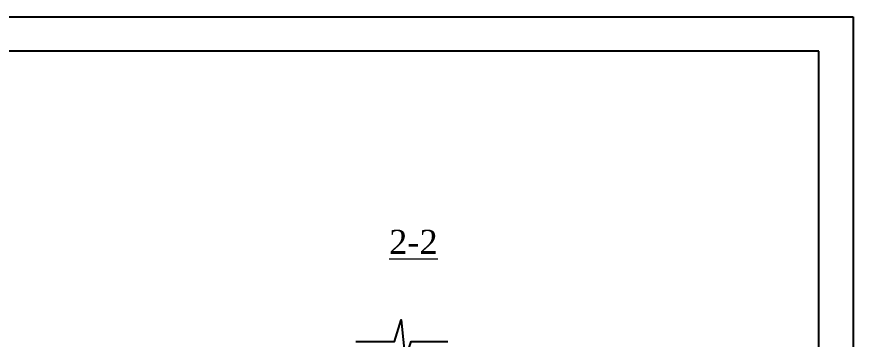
# Model space of a CAD drawing. Header units: millimetres. Extents: x 873544 to 1143527, y -837564 to -766512.
# Drawn here: x 1086771 to 1098918, y -771255 to -766566 of the extents above; entities that cross this region are included whole.
import ezdxf

# ---------------------------------------------------------------- set-up
doc = ezdxf.new("R2010")
doc.units = ezdxf.units.MM
doc.layers.add('Xarici razm.-1', color=7, linetype='Continuous', lineweight=9)
doc.styles.get("Standard").update_dxf_attribs({"font": 'times.ttf'})

# ---------------------------------------------------------------- blocks, each defined once
blk = doc.blocks.new('dsdvvvf')
at = {"lineweight": 25}
for p, q in [((944974, -639584), (987093, -639584)), ((987093, -639584), (987093, -669340))]:
    blk.add_line(p, q, dxfattribs=at)
at = {"lineweight": 25, "ltscale": 15}
for p, q in [((986569, -640108), (947068, -640108)), ((986569, -668816), (986569, -640108))]:
    blk.add_line(p, q, dxfattribs=at)

msp = doc.modelspace()

# ---------------------------------------------------------------- linework, layer by layer
at = {"layer": 'Xarici razm.-1', "color": 4, "lineweight": 25}
msp.add_lwpolyline([(1091693.9, -771287.8), (1092257.5, -771287.8), (1092352, -770973.1), (1092413.8, -771542.9), (1092496.9, -771287.8), (1093031.2, -771287.8)], dxfattribs=at)

# ---------------------------------------------------------------- block references
at = {"layer": 'Xarici razm.-1', "color": 131, "xscale": 0.9542382500128979, "yscale": 0.9542382500128979, "zscale": 0.9542382500128979}
msp.add_blockref('dsdvvvf', (156996.3, -156250.4), dxfattribs=at)

# ---------------------------------------------------------------- texts
at = {"color": 0, "lineweight": 0, "insert": (1092531.2, -769663.5), "char_height": 350, "width": 16161.622, "attachment_point": 2}
msp.add_mtext('{\\fTimes New Roman|b0|i0|c238|p18;\\L2-2}', dxfattribs=at)

doc.saveas('drawing.dxf')
